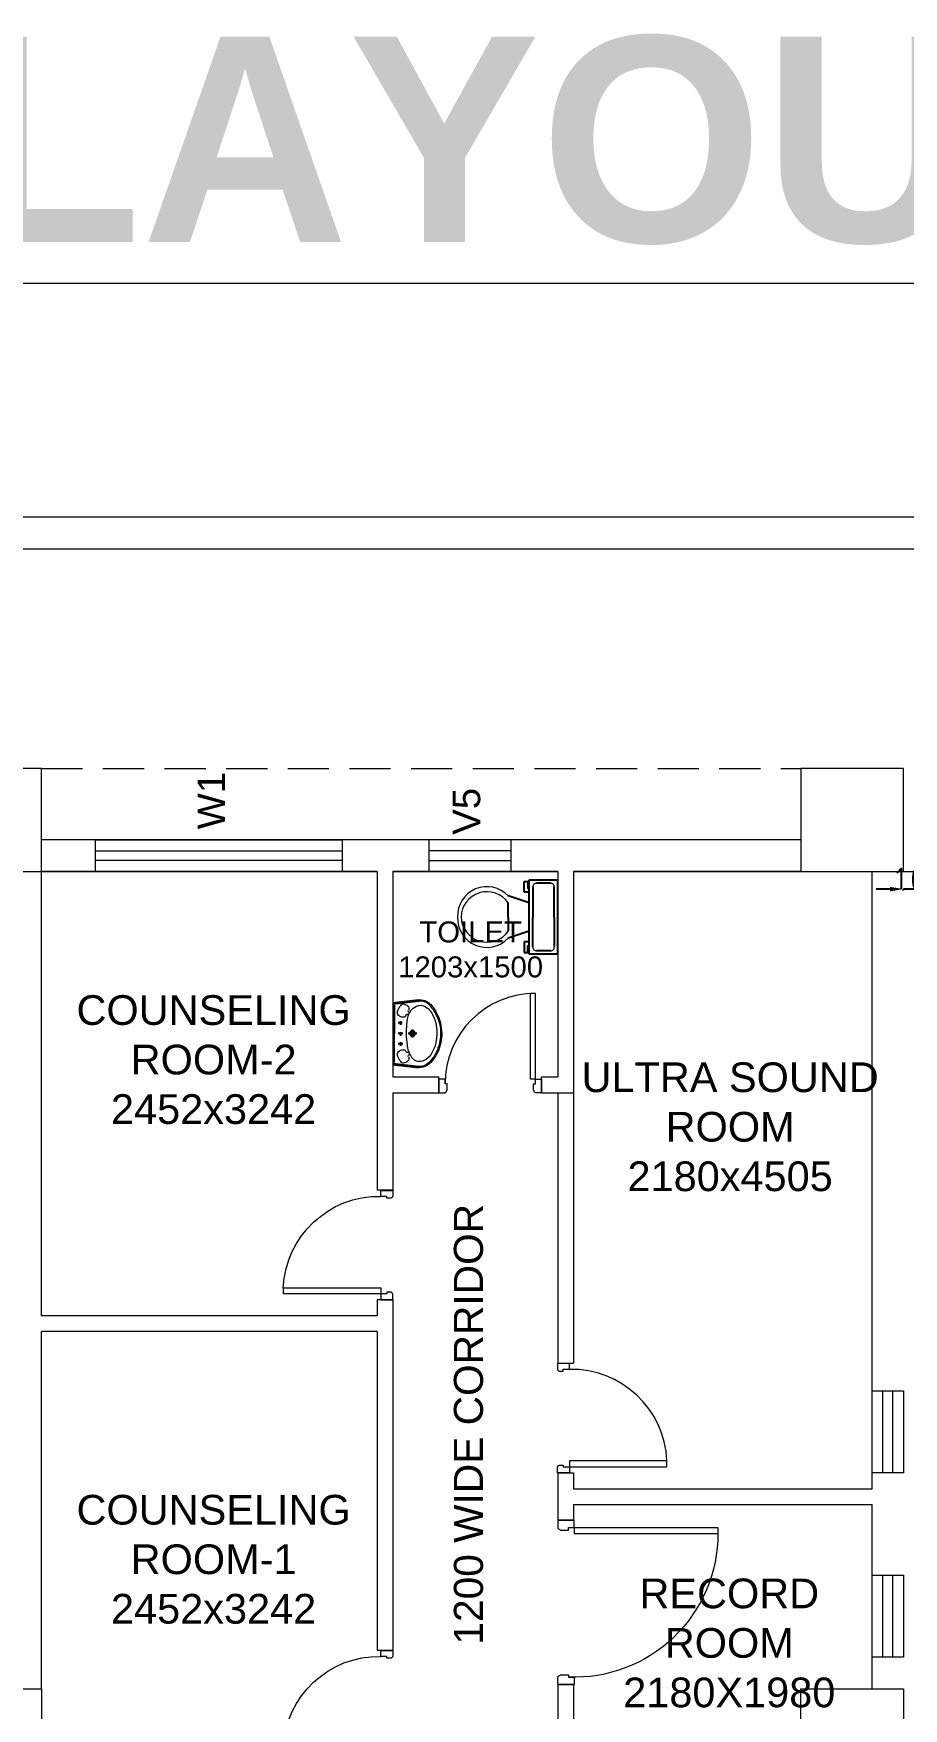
# Model space of a CAD drawing. Extents: x 3505867 to 4040009, y -660366 to -590408.
# Drawn here: x 3674204 to 3680557, y -602632 to -590408 of the extents above; entities that cross this region are included whole.
import ezdxf
from ezdxf.enums import TextEntityAlignment as Align

# ---------------------------------------------------------------- set-up
doc = ezdxf.new("R2010")
doc.units = 0
doc.header["$LTSCALE"] = 6
doc.header["$MEASUREMENT"] = 0
doc.linetypes.add('CONTINIOUS', pattern=[0])
doc.linetypes.add('HIDDEN', pattern=[0.375, 0.25, -0.125])
doc.layers.get('0').update_dxf_attribs({"linetype": 'CONTINUOUS', "lineweight": 0})
doc.layers.get('Defpoints').update_dxf_attribs({"linetype": 'CONTINUOUS', "lineweight": 0})
for name, color, linetype, lineweight in [('Chajja', 7, 'CONTINUOUS', 0), ('COL', 5, 'CONTINUOUS', 0), ('DIM', 7, 'CONTINUOUS', 0), ('DOOR', 44, 'CONTINUOUS', 0), ('ELE-CABLE TRAY', 31, 'CONTINUOUS', 0), ('JOINERY', 7, 'CONTINUOUS', 0), ('TITLE', 7, 'CONTINUOUS', 0), ('WALL', 10, 'CONTINUOUS', 0), ('Window', 161, 'CONTINUOUS', 0)]:
    doc.layers.add(name, color=color, linetype=linetype, lineweight=lineweight)
doc.styles.add('ARIAL', font='arial.ttf')
doc.styles.add('ROMANS', font='romans.shx')
doc.styles.add('T 1-25', font='segoeui.ttf', dxfattribs={"width": 0.8, "height": 50})
doc.dimstyles.new('D 1-25', dxfattribs={"dimtxt": 50, "dimasz": 12.5, "dimexe": 0, "dimexo": 10, "dimgap": 0, "dimtad": 0, "dimdec": 0, "dimzin": 0, "dimdsep": 46, "dimtxsty": 'T 1-25', "dimblk": 'ARCHTICK', "dimcen": 5, "dimclrd": 256, "dimclre": 256, "dimclrt": 256, "dimadec": 0, "dimazin": 0, "dimtfac": 50, "dimtdec": 0, "dimtmove": 1, "dimatfit": 2, "dimfxl": 1, "dimtolj": 1, "dimtzin": 0, "dimarcsym": 0})

# ---------------------------------------------------------------- blocks, each defined once
blk = doc.blocks.new('Z$W@#1841')
at = {"layer": 'DOOR'}
blk.add_lwpolyline([(482, 633), (482, -167), (533, -167), (533, 633)], close=True, dxfattribs=at)
for points in [[(-254, -218), (-268, -218), (-268, -167), (-317, -167), (-317, -267), (-268, -267), (-268, -265, 0.414214), (-256, -254), (-254, -254)], [(519, -218), (533, -218), (533, -167), (583, -167), (583, -267), (533, -267), (533, -265, -0.414214), (522, -254), (519, -254)]]:
    blk.add_lwpolyline(points, format="xyb", close=True, dxfattribs=at)
at = {"layer": 'DOOR', "color": 145}
blk.add_arc((518, -152), 786, 92.6177, 181.1129, dxfattribs=at)
blk = doc.blocks.new('750')
at = {"layer": 'DOOR'}
for p, q in [((-50, 705), (-47.5, 705)), ((-35, 690), (-35, 692.5)), ((-50, 45), (-47.5, 45)), ((-35, 60), (-35, 57.5)), ((50, 45), (50, 80)), ((50, 80), (675, 80)), ((50, 45), (675, 45)), ((675, 45), (675, 80))]:
    blk.add_line(p, q, dxfattribs=at)
for points in [[(15, 690), (15, 705), (50, 705), (50, 750), (-50, 750), (-50, 705)], [(-35, 690), (15, 690)], [(15, 60), (15, 45), (50, 45), (50, 0), (-50, 0), (-50, 45)], [(-35, 60), (15, 60)]]:
    blk.add_lwpolyline(points, dxfattribs=at)
for centre, start, end in [((-35, 705), 180, 270), ((-35, 45), 90, 180)]:
    blk.add_arc(centre, 12.5, start, end, dxfattribs=at)
at = {"layer": 'DOOR', "color": 145}
blk.add_arc((15, 45), 660, 0, 90, dxfattribs=at)
blk = doc.blocks.new('A$C19B8274B')
at = {"layer": 'DOOR'}
for p, q in [((-45, 925), (-80, 925)), ((-80, 50), (-80, 925)), ((-45, 50), (-45, 925)), ((-45, 50), (-80, 50)), ((-955, -50), (-955, -47.5)), ((-940, -35), (-942.5, -35)), ((-60, -35), (-57.5, -35)), ((-45, -50), (-45, -47.5))]:
    blk.add_line(p, q, dxfattribs=at)
for points in [[(-940, 15), (-955, 15), (-955, 50), (-1000, 50), (-1000, -50), (-955, -50)], [(-940, -35), (-940, 15)], [(-60, 15), (-45, 15), (-45, 50), (0, 50), (0, -50), (-45, -50)], [(-60, -35), (-60, 15)]]:
    blk.add_lwpolyline(points, dxfattribs=at)
at = {"layer": 'DOOR', "color": 145}
blk.add_arc((-80, 50), 875, 90, 182.29244, dxfattribs=at)
at = {"layer": 'DOOR'}
for centre, start, end in [((-955, -35), 270, 0), ((-45, -35), 180, 270)]:
    blk.add_arc(centre, 12.5, start, end, dxfattribs=at)
blk = doc.blocks.new('u46')
at = {"color": 8, "lineweight": 25}
for p, q in [((-10, 228), (175, 249)), ((-10, 220), (181, 242)), ((-1, -209), (1, 209)), ((57, 81), (29, 81)), ((62, 2), (29, 2)), ((44, 93), (44, 67)), ((44, 14), (44, -13)), ((163, 3), (102, 3)), ((133, -27), (133, 33)), ((62, -73), (29, -73)), ((44, -61), (44, -87)), ((-10, -216), (181, -238)), ((-10, -224), (175, -245))]:
    blk.add_line(p, q, dxfattribs=at)
at = {"color": 8, "extrusion": (0, 0, -1)}
for centre, major_axis, start_param, end_param in [((188, 150), (0, 99.5), -0.132539, 0.848731), ((56, 154), (0, 34), 4.33982, 5.202657), ((65, 170), (0.3, 49.2), 3.359735, 4.09512), ((145, 128), (1, 126), -1.238036, -0.892193), ((66, 199), (0, 20.7), -1.101507, 0.481509), ((62, 153), (0, 31.9), 2.620328, 3.422401), ((57, 163), (-0.3, 56.9), 0.324902, 0.965135), ((104, 118), (-0.2, 26.8), -1.278641, -0.487266), ((96, 136), (0, 7.39), -0.727724, 1.373337), ((208, 103), (0, 110), -1.431017, -0.436146), ((110, 167), (-6.08, 6.08), 4.867594, 6.265028), ((110, 165), (5.47, 5.47), 2.097053, 3.541809), ((90, 185), (0, 17.9), 0.880684, 2.260744), ((190, 138), (0, 70.9), -0.405199, 0.56573), ((186, 148), (0.1, 94.4), -0.049658, 0.838116), ((154, 79), (0, 140), 0.557563, 1.193786), ((57, 20), (0, 275), 0.806541, 1.180915), ((50, 14), (0, 294), 0.809856, 1.41441), ((13, 7), (0, 298), 1.141495, 1.637774), ((35, 3), (0, 303), 1.155365, 1.952189), ((44, 81), (0.02, 6.43), 3.139035, 9.42222), ((44, 2), (0.08, 6.43), 3.12883, 9.412015), ((820, -1), (0, 732), -1.56667, -1.474079), ((888, 37), (1, 801), 4.558159, 4.668067), ((387, 48), (0, 296), -1.495794, -1.328336), ((133, 3), (0, 21.6), 3.141254, 9.424439), ((133, 3), (-0.1, 15.5), 3.145308, 9.428493), ((133, 3), (0, 10.9), 3.142047372431534, 9.42523267961112), ((72, -2), (0, 274), 1.346594, 1.865175), ((65, -164), (0.1, 49.2), -0.960797, -0.225412), ((44, -73), (0.02, 6.43), 3.139035, 9.42222), ((62, -147), (-0.1, 31.9), -0.276767, 0.525307), ((104, -111), (0.2, 26.8), 3.628858, 4.420234), ((263, -74), (0, 167), 4.181112, 4.641559), ((56, -13), (0, 287), 1.808981, 2.322804), ((62, -11), (0, 247), 1.579809, 2.112792), ((124, -52), (0, 200), 1.868215, 2.281789), ((56, -148), (0, 34), 4.222121, 5.084958), ((145, -122), (0, 126), 4.027191, 4.373034), ((66, -193), (0, 20.7), 2.661884, 4.2449), ((57, -157), (0.3, 56.9), 2.176458, 2.816691), ((97, -128), (-0.03, 8.55), 1.455188, 3.796569), ((110, -161), (-6.08, 6.08), 4.730546, 6.12798), ((111, -159), (6.17, 6.17), 4.354779, 6.027124), ((90, -178), (0, 17.9), 0.880848, 2.260908), ((193, -126), (0, 80.1), 3.554495, 4.299548), ((181, -107), (0, 94.7), 2.890537, 3.362984), ((185, -162), (-0.1, 83.2), 2.850118, 3.264751), ((188, -160), (0, 78.1), 2.562376, 3.231693), ((163, -80), (0, 126), 2.054055, 2.802751), ((187, -138), (0, 106), 2.310552, 2.942572), ((172, -117), (0, 123), 2.127435, 2.640092)]:
    blk.add_ellipse(centre, major_axis=major_axis, ratio=1, start_param=start_param, end_param=end_param, dxfattribs=at)
blk = doc.blocks.new('rhej')
at = {"color": 8, "lineweight": 25}
for p, q in [((272, 189), (272, 266)), ((272, 266), (298, 266)), ((298, 266), (298, 215)), ((310, 279), (310, -264)), ((517, 279), (310, 279)), ((466, 254), (362, 254)), ((517, 8), (517, 279)), ((310, 111), (155, 163)), ((310, 189), (272, 189)), ((298, 215), (310, 215)), ((336, 228), (336, 8)), ((491, 8), (491, 228)), ((155, 8), (155, 111)), ((155, 8), (155, -96)), ((336, -212), (336, 8)), ((491, 8), (491, -212)), ((517, -264), (517, 8)), ((310, -96), (155, -147)), ((272, -173), (272, -251)), ((310, -173), (272, -173)), ((298, -251), (298, -199)), ((298, -199), (310, -199)), ((466, -238), (362, -238)), ((272, -251), (298, -251)), ((310, -264), (517, -264))]:
    blk.add_line(p, q, dxfattribs=at)
at = {"color": 8, "extrusion": (0, 0, -1)}
for centre, major_axis, start_param, end_param in [((0, 16), (151, -151), 2.319632, 4.738539), ((359, 231), (-16.2, -16.2), 0.643501, 2.498091), ((469, 231), (16.2, -16.2), 3.785094, 5.639684), ((1, 2), (-134, -134), 0.814663, 3.31238), ((0, 0), (-151, -151), 4.686239, 7.105146), ((1, 13), (-134, -134), 4.541602, 7.039318), ((359, -215), (-16.2, -16.2), -0.927295, 0.927295), ((469, -215), (16.2, -16.2), 5.35589, 7.21048)]:
    blk.add_ellipse(centre, major_axis=major_axis, ratio=1, start_param=start_param, end_param=end_param, dxfattribs=at)
blk = doc.blocks.new('CIVIL IVF')
at = {"layer": 'Chajja', "color": 8, "linetype": 'HIDDEN', "ltscale": 200}
blk.add_line((-15555, 18165.2), (-10010, 18165.2), dxfattribs=at)
at = {"layer": 'COL', "color": 8}
for points in [[(-16305, 17415.2), (-15555, 17415.2), (-15555, 18165.2), (-16305, 18165.2)], [(-10010, 17415.2), (-9260, 17415.2), (-9260, 18165.2), (-10010, 18165.2)], [(-16305, 10700.2), (-16305, 11450.2), (-15555, 11450.2), (-15555, 10700.2)]]:
    blk.add_lwpolyline(points, close=True, dxfattribs=at)
at = {"layer": 'COL', "color": 8, "elevation": 0}
blk.add_lwpolyline([(-10010, 10700.2), (-10010, 11450.2), (-9260, 11450.2), (-9260, 10700.2)], close=True, dxfattribs=at)
at = {"layer": 'WALL', "color": 8, "linetype": 'ByBlock'}
for p, q in [((-10010, 17645.2), (-15555, 17645.2)), ((-13102.8, 17415.2), (-15555, 17415.2)), ((-15555, 14172.7), (-15555, 17415.2)), ((-13102.8, 17415.2), (-13102.8, 15087.7)), ((-12987.8, 17415.2), (-12987.8, 15915.2)), ((-11784.8, 17415.2), (-11784.8, 15915.2)), ((-11669.8, 17415.2), (-11669.8, 15800.2)), ((-9489.9, 12910.1), (-9490, 17415.2)), ((-12987.8, 15915.2), (-12652.8, 15915.2)), ((-12652.8, 15800.2), (-12652.8, 15915.2)), ((-11902.8, 15915.2), (-11784.8, 15915.2)), ((-11902.8, 15800.2), (-11902.8, 15915.2)), ((-12987.8, 15800.2), (-12987.8, 15087.7)), ((-12987.8, 15800.2), (-12652.8, 15800.2)), ((-11902.8, 15800.2), (-11669.8, 15800.2)), ((-11784.8, 15800.2), (-11784.8, 13825.1)), ((-11669.8, 15800.2), (-11669.8, 13825.1)), ((-12987.8, 15087.7), (-13102.8, 15087.7)), ((-13102.8, 14287.7), (-13102.8, 14172.7)), ((-12987.8, 14287.7), (-13102.8, 14287.7)), ((-12987.8, 14287.7), (-12987.8, 11730.2)), ((-13102.8, 14172.7), (-15555, 14172.7)), ((-13102.8, 14057.7), (-15555, 14057.7)), ((-15555, 11450.2), (-15555, 14057.7)), ((-13102.8, 14057.7), (-13102.8, 11730.2)), ((-11784.8, 13825.1), (-11669.8, 13825.1)), ((-11784.8, 13025.1), (-11784.8, 12680.1)), ((-11784.8, 13025.1), (-11669.8, 13025.1)), ((-11669.8, 13025.1), (-11669.8, 12910.1)), ((-11669.8, 12910.1), (-9490, 12910.1)), ((-11669.8, 12795.1), (-9490, 12795.1)), ((-11669.8, 12795.1), (-11669.8, 12680.1)), ((-9489.9, 11450.2), (-9489.9, 12795.1)), ((-11784.8, 12680.1), (-11669.8, 12680.1)), ((-11784.8, 11480.1), (-11784.8, 10700.2)), ((-11784.8, 11480.1), (-11669.8, 11480.1)), ((-11669.8, 11480.1), (-11669.8, 10815.2))]:
    blk.add_line(p, q, dxfattribs=at)
at = {"layer": 'WALL', "color": 8, "lineweight": 0}
for p, q in [((-11784.8, 17415.2), (-12987.8, 17415.2)), ((-10010, 17415.2), (-11669.8, 17415.2)), ((-12987.8, 11730.2), (-13102.8, 11730.2))]:
    blk.add_line(p, q, dxfattribs=at)
at = {"layer": 'WALL', "color": 8, "linetype": 'ByBlock'}
for points in [[(-16817.6, 17415.2), (-13102.8, 17415.2)], [(-12987.8, 17415.2), (-11784.8, 17415.2)], [(-11669.8, 17415.2), (-6260, 17415.2), (-6260, 11450.2)]]:
    blk.add_lwpolyline(points, dxfattribs=at)
at = {"layer": 'Window', "color": 8, "linetype": 'Continuous'}
for points in [[(-13358.8, 17645.2), (-13358.8, 17415.2), (-15158.8, 17415.2), (-15158.8, 17645.2)], [(-12124.7, 17415.2), (-12124.7, 17645.2), (-12724.7, 17645.2), (-12724.7, 17415.2)], [(-13358.8, 17565.2), (-13358.8, 17495.2), (-15158.8, 17495.2), (-15158.8, 17565.2)], [(-12124.7, 17495.2), (-12124.7, 17565.2), (-12724.7, 17565.2), (-12724.7, 17495.2)], [(-9490, 13625.1), (-9260, 13625.1), (-9260, 13025.1), (-9490, 13025.1)], [(-9410, 13625.1), (-9340, 13625.1), (-9340, 13025.1), (-9410, 13025.1)], [(-9490, 12280.2), (-9260, 12280.2), (-9260, 11680.2), (-9490, 11680.2)], [(-9410, 12280.2), (-9340, 12280.2), (-9340, 11680.2), (-9410, 11680.2)]]:
    blk.add_lwpolyline(points, close=True, dxfattribs=at)
at = {"layer": 'DOOR', "color": 8, "rotation": 89.99999999999999}
blk.add_blockref('750', (-11902.8, 15850.2), dxfattribs=at)
at = {"layer": 'DOOR', "color": 8, "linetype": 'Continuous'}
for name, p, xscale, yscale, zscale, rotation in [('Z$W@#1841', (-13225.5, 14805.6), -0.8888888889923692, 0.8888888889923692, 0.8888888888759539, 89.99999999999977), ('Z$W@#1841', (-11550.1, 13543.1), 0.8888888889923692, 0.8888888889923692, 0.8888888889923692, 270), ('A$C19B8274B', (-11724.8, 12680.1), -1.2, 1.2, 1.2, 269.9999999999842), ('Z$W@#1841', (-13225.5, 11448.1), -0.8888888889923692, 0.8888888889923692, 0.8888888888759539, 89.99999999999977)]:
    blk.add_blockref(name, p, dxfattribs=dict(at, xscale=xscale, yscale=yscale, zscale=zscale, rotation=rotation))
at = {"layer": 'WALL', "color": 8, "linetype": 'ByBlock', "xscale": -1, "rotation": 180}
blk.add_blockref('rhej', (-12302.2, 17090.3), dxfattribs=at)
at = {"layer": 'WALL', "color": 8, "linetype": 'ByBlock'}
blk.add_blockref('u46', (-12977.7, 16229.2), dxfattribs=at)
at = {"layer": 'DIM', "color": 8, "style": 'ARIAL'}
blk.add_text('1200 WIDE CORRIDOR', height=212.5, rotation=90, dxfattribs=at).set_placement((-12266.8, 13380.2), align=Align.BOTTOM_CENTER)
at = {"layer": 'DIM', "color": 8, "attachment_point": 5, "style": 'ARIAL'}
for s, insert, char_height, width in [('TOILET\\P1203x1500', (-12420.6, 16844.8), 153, 1626.956), ('COUNSELING\\PROOM-2\\P2452x3242', (-14297.4, 16040.5), 216.75, 2086.034), ('ULTRA SOUND\\PROOM\\P2180x4505', (-10526, 15550.1), 216.75, 2086.034), ('COUNSELING\\PROOM-1\\P2452x3242', (-14297.4, 12393.7), 216.75, 2086.034), ('RECORD\\PROOM 2180X1980', (-10532.1, 11783.2), 216.75, 2086.034)]:
    blk.add_mtext(s, dxfattribs=dict(at, insert=insert, char_height=char_height, width=width))
at = {"layer": 'JOINERY', "color": 8, "style": 'ARIAL', "width": 1}
for s, p in [('W1', (-14214.5, 17722.6)), ('V5', (-12350.9, 17682.8))]:
    blk.add_text(s, height=200, rotation=90, dxfattribs=at).set_placement(p)
blk = doc.blocks.new('*D89')
at = {"layer": 'Defpoints', "color": 0, "linetype": 'ByBlock', "transparency": 16777216}
for p in [(3680557, -596652), (3680557, -596673), (3680722, -596673)]:
    blk.add_point(p, dxfattribs=at)
at = {"layer": 'ELE-CABLE TRAY', "color": 7, "linetype": 'CONTINIOUS', "lineweight": -2, "transparency": 16777216}
for p, q in [((3680457, -596652), (3680357, -596652)), ((3680557, -596663), (3680557, -596652)), ((3680722, -596652), (3680557, -596652)), ((3680722, -596663), (3680722, -596652)), ((3680822, -596652), (3680922, -596652))]:
    blk.add_line(p, q, dxfattribs=at)
at = {"layer": 'ELE-CABLE TRAY', "color": 7, "linetype": 'ByBlock', "transparency": 16777216}
for points in [[(3680457, -596669), (3680457, -596636), (3680557, -596652)], [(3680822, -596636), (3680822, -596669), (3680722, -596652)]]:
    blk.add_solid(points, dxfattribs=at)
at = {"layer": 'ELE-CABLE TRAY', "color": 7, "linetype": 'ByBlock', "transparency": 16777216, "insert": (3680662, -596577), "char_height": 150, "attachment_point": 5, "style": 'ROMANS'}
blk.add_mtext('\\A1;165', dxfattribs=at)

msp = doc.modelspace()

# ---------------------------------------------------------------- linework, layer by layer
for points in [[(3696970.7, -593936.6), (3696970.7, -625948), (3651889.5, -625948), (3651889.5, -593936.6)], [(3696738.9, -594168.4), (3696738.9, -625716.2), (3652121.3, -625716.2), (3652121.3, -594168.4)]]:
    msp.add_lwpolyline(points, close=True)

# ---------------------------------------------------------------- block references
at = {"linetype": 'ByBlock'}
msp.add_blockref('CIVIL IVF', (3689816.5, -613938.4), dxfattribs=at)

# ---------------------------------------------------------------- texts
at = {"layer": 'TITLE', "color": 6, "insert": (3670976.4, -590430.4), "char_height": 1500, "width": 36564.74, "attachment_point": 2, "style": 'ARIAL'}
msp.add_mtext('{\\L\\fArial|b1|i0|c0|p34;CABLE TRAY LAYOUT}', dxfattribs=at)

# ---------------------------------------------------------------- dimensions: what is measured, and where the dimension line sits
at = {"layer": 'ELE-CABLE TRAY', "color": 21}
dim = msp.add_linear_dim(base=(3680556.5, -596652.3), p1=(3680721.5, -596673.2), p2=(3680556.5, -596673.3), dimstyle='D 1-25', override={"dimtxt": 150, "dimasz": 100, "dimtxsty": 'ROMANS', "dimclrd": 7, "dimclre": 7, "dimclrt": 7}, dxfattribs=at)
dim.commit()
dim.dimension.update_dxf_attribs({"geometry": '*D89', "text_midpoint": (3680661.5, -596577.3)})

doc.saveas('drawing.dxf')
